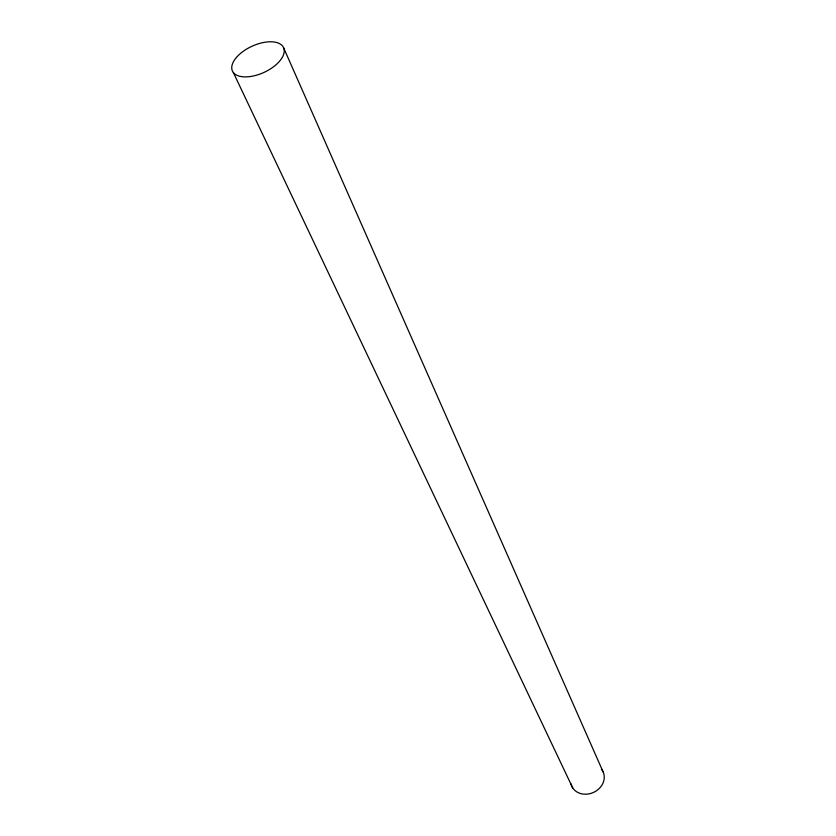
<?xml version="1.0" encoding="UTF-8"?>
<svg xmlns="http://www.w3.org/2000/svg" width="836" height="836" viewBox="0 0 836 836"><rect width="100%" height="100%" fill="white"/><g stroke="black" fill="none" stroke-linecap="round" stroke-linejoin="round"><path stroke-width="1.25" d="M233.359 72.565L572.712 787.909M283.561 47.652A28.11 14.39 -24.6 0 1 250.351 76.525A28.11 14.39 -24.6 0 1 240.047 53.828A28.11 14.39 -24.6 0 1 283.561 47.652L603.153 772.004M601.429 769.214A17.222 14.64 -24.6 0 1 593.926 792.235A17.222 14.64 -24.6 0 1 570.988 783.896"/></g></svg>
